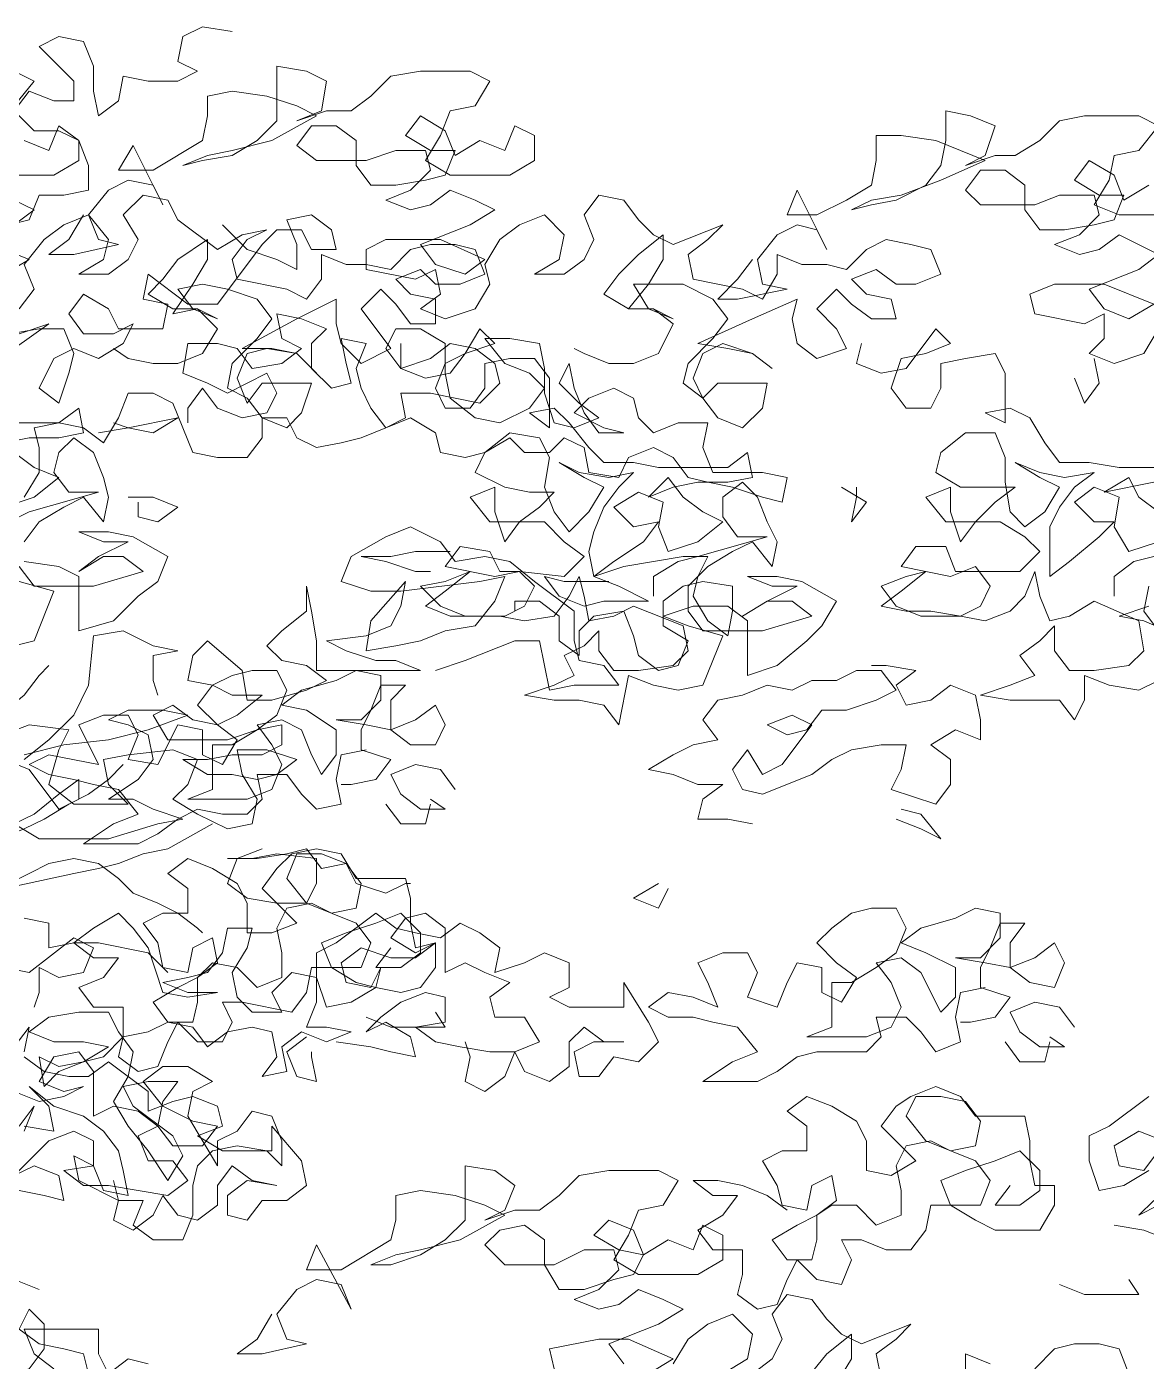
# Model space of a CAD drawing. Header units: millimetres. Extents: x 11446 to 37687, y -223 to 11932.
# Drawn here: x 32142 to 34551, y 7653 to 10525 of the extents above; entities that cross this region are included whole.
import ezdxf

# ---------------------------------------------------------------- set-up
doc = ezdxf.new("R2010")
doc.units = ezdxf.units.MM
doc.layers.add('A-VEG-___-___-EXI', color=250, linetype='Continuous', lineweight=25)

msp = doc.modelspace()

# ---------------------------------------------------------------- linework, layer by layer
at = {"layer": 'A-VEG-___-___-EXI', "color": 28, "lineweight": 15, "flags": 128}
for points in [[(32584.3, 10514.7), (32520.4, 10525.3), (32477.7, 10504), (32467.1, 10450.7), (32509.7, 10429.4), (32467.1, 10408.1), (32403.1, 10408.1), (32349.8, 10418.7), (32339.2, 10365.4), (32296.5, 10333.5), (32285.9, 10386.8), (32285.9, 10440.1), (32264.5, 10493.4), (32211.2, 10504), (32168.6, 10482.7), (32243.2, 10408.1), (32243.2, 10365.4), (32200.6, 10365.4), (32147.3, 10386.8), (32115.3, 10344.1), (32157.9, 10301.5), (32211.2, 10301.5), (32253.9, 10280.2), (32275.2, 10226.9), (32275.2, 10173.6), (32221.9, 10162.9), (32168.6, 10162.9), (32147.3, 10109.6), (32104.6, 10098.9)], [(32115.3, 10429.4), (32157.9, 10408.1), (32115.3, 10354.8)], [(32264.5, 10120.3), (32232.6, 10067), (32189.9, 10035), (32243.2, 10035), (32339.2, 10056.3), (32296.5, 10067), (32275.2, 10120.3), (32317.8, 10173.6), (32360.5, 10194.9), (32413.8, 10184.2), (32435.1, 10141.6), (32371.1, 10269.5), (32339.2, 10216.2), (32413.8, 10216.2), (32520.4, 10280.2), (32531, 10333.5), (32531, 10376.1), (32584.3, 10386.8), (32659, 10376.1), (32722.9, 10354.8), (32765.6, 10333.5), (32669.6, 10280.2), (32584.3, 10258.8), (32531, 10248.2), (32477.7, 10226.9), (32520.4, 10237.5), (32584.3, 10248.2), (32637.6, 10280.2), (32680.3, 10322.8), (32680.3, 10440.1), (32744.2, 10429.4), (32786.9, 10408.1), (32776.2, 10344.1), (32722.9, 10322.8), (32786.9, 10344.1), (32840.2, 10344.1), (32882.8, 10376.1), (32925.5, 10418.7), (32989.4, 10429.4), (33096, 10429.4), (33138.7, 10408.1), (33106.7, 10354.8), (33053.4, 10344.1), (33032.1, 10290.8), (33000.1, 10237.5), (33053.4, 10205.5), (33181.3, 10205.5), (33234.6, 10237.5), (33234.6, 10290.8), (33192, 10312.1), (33170.6, 10258.8), (33117.3, 10280.2), (33064, 10248.2), (33042.7, 10301.5), (32989.4, 10333.5), (32957.4, 10290.8), (33010.7, 10258.8), (33064, 10258.8), (33042.7, 10205.5), (33000.1, 10194.9), (32936.1, 10184.2), (32882.8, 10184.2), (32850.8, 10226.9), (32850.8, 10280.2), (32808.2, 10312.1), (32754.9, 10312.1), (32722.9, 10269.5), (32765.6, 10237.5), (32872.2, 10237.5), (32936.1, 10258.8), (33000.1, 10258.8), (33010.7, 10216.2), (32968.1, 10173.6), (32914.8, 10152.2), (32968.1, 10130.9), (33010.7, 10141.6), (33053.4, 10173.6), (33106.7, 10152.2), (33149.3, 10130.9), (33096, 10098.9), (32989.4, 10056.3), (33021.4, 10013.7), (33085.4, 9992.3), (33128, 10024.3), (33032.1, 10067), (32914.8, 10067), (32872.2, 10045.6), (32872.2, 10003), (32978.8, 9981.7), (33021.4, 10003), (33032.1, 9949.7), (32989.4, 9917.7), (33042.7, 9896.4), (33106.7, 9917.7), (33138.7, 9971), (33128, 10013.7), (33160, 10067), (33202.6, 10098.9), (33255.9, 10120.3), (33298.6, 10077.6), (33287.9, 10024.3), (33234.6, 9992.3), (33298.6, 9992.3), (33341.2, 10024.3), (33362.5, 10067), (33341.2, 10120.3), (33373.2, 10162.9), (33426.5, 10152.2), (33458.5, 10109.6), (33490.4, 10077.6), (33533.1, 10056.3), (33639.7, 10098.9), (33607.7, 10067), (33565, 10035), (33575.7, 9981.7), (33682.3, 9960.4), (33724.9, 9939), (33756.9, 9992.3), (33756.9, 10035), (33810.2, 10013.7), (33863.5, 10013.7), (33906.2, 10003), (33948.8, 10045.6), (33991.4, 10067), (34044.7, 10056.3), (34087.4, 10045.6), (34108.7, 9992.3), (34055.4, 9971), (34012.8, 9971), (33970.1, 10003), (33916.8, 9981.7), (33948.8, 9949.7), (34002.1, 9939), (34012.8, 9896.4), (33959.5, 9896.4), (33916.8, 9928.4), (33884.8, 9960.4), (33842.2, 9917.7), (33884.8, 9875.1), (33906.2, 9832.4), (33842.2, 9811.1), (33799.6, 9843.1), (33788.9, 9896.4), (33799.6, 9939), (33703.6, 9896.4), (33586.4, 9843.1), (33650.3, 9832.4), (33703.6, 9821.8), (33746.3, 9789.8), (33703.6, 9821.8), (33639.7, 9843.1), (33597, 9821.8), (33575.7, 9768.5), (33597, 9725.9), (33629, 9757.8), (33735.6, 9757.8), (33724.9, 9704.5), (33682.3, 9661.9), (33629, 9683.2), (33597, 9725.9), (33554.4, 9757.8), (33565, 9800.5), (33618.3, 9853.8), (33650.3, 9896.4), (33618.3, 9939), (33554.4, 9971), (33447.8, 9971), (33479.8, 9917.7), (33533.1, 9896.4), (33490.4, 9917.7), (33437.1, 9917.7), (33479.8, 9971), (33511.7, 10024.3), (33511.7, 10077.6), (33458.5, 10035), (33415.8, 9992.3), (33383.8, 9949.7), (33437.1, 9917.7), (33490.4, 9917.7), (33533.1, 9885.7), (33501.1, 9821.8), (33447.8, 9800.5), (33394.5, 9800.5), (33341.2, 9821.8), (33319.9, 9832.4)], [(33703.6, 10024.3), (33671.6, 9981.7), (33629, 9939), (33671.6, 9939), (33778.2, 9960.4), (33724.9, 9971), (33714.3, 10024.3), (33756.9, 10077.6), (33799.6, 10098.9), (33842.2, 10088.3), (33863.5, 10045.6), (33799.6, 10173.6), (33778.2, 10120.3), (33842.2, 10120.3), (33906.2, 10152.2), (33959.5, 10184.2), (33970.1, 10237.5), (33970.1, 10290.8), (34023.4, 10290.8), (34098, 10280.2), (34204.6, 10237.5), (34108.7, 10194.9), (34023.4, 10162.9), (33959.5, 10152.2), (33916.8, 10130.9), (33959.5, 10141.6), (34012.8, 10152.2), (34076.7, 10184.2), (34108.7, 10226.9), (34119.4, 10280.2), (34119.4, 10344.1), (34172.7, 10333.5), (34226, 10312.1), (34204.6, 10248.2), (34162, 10226.9), (34226, 10248.2), (34268.6, 10248.2), (34321.9, 10280.2), (34364.5, 10322.8), (34417.8, 10333.5), (34535.1, 10333.5), (34577.7, 10312.1), (34535.1, 10258.8), (34481.8, 10248.2), (34471.1, 10194.9), (34439.2, 10141.6), (34492.5, 10120.3), (34620.4, 10120.3)], [(32072.7, 10205.5), (32200.6, 10205.5), (32253.9, 10237.5), (32253.9, 10280.2), (32211.2, 10312.1), (32189.9, 10258.8), (32136.6, 10280.2)], [(34556.4, 10184.2), (34503.1, 10152.2), (34481.8, 10205.5), (34428.5, 10237.5), (34396.5, 10194.9), (34449.8, 10162.9), (34503.1, 10162.9), (34481.8, 10109.6), (34439.2, 10098.9), (34375.2, 10088.3), (34321.9, 10088.3), (34289.9, 10130.9), (34289.9, 10184.2), (34247.3, 10216.2), (34194, 10216.2), (34162, 10173.6), (34194, 10141.6), (34311.2, 10141.6), (34364.5, 10162.9), (34439.2, 10162.9), (34449.8, 10120.3), (34407.2, 10077.6), (34353.9, 10056.3), (34407.2, 10035), (34449.8, 10045.6), (34492.5, 10077.6), (34577.7, 10035), (34535.1, 10003), (34428.5, 9960.4), (34460.5, 9917.7), (34513.8, 9896.4), (34567.1, 9928.4), (34460.5, 9971), (34353.9, 9971), (34300.6, 9949.7), (34311.2, 9907.1), (34417.8, 9885.7), (34460.5, 9907.1), (34460.5, 9853.8), (34428.5, 9821.8), (34481.8, 9800.5), (34545.8, 9821.8), (34577.7, 9875.1)], [(32115.3, 10152.2), (32157.9, 10130.9), (32115.3, 10098.9)], [(32126, 9917.7), (32157.9, 9960.4), (32136.6, 10013.7), (32179.3, 10067), (32221.9, 10098.9), (32275.2, 10120.3), (32317.8, 10067), (32307.2, 10024.3), (32253.9, 9992.3), (32317.8, 9992.3), (32360.5, 10024.3), (32381.8, 10067), (32349.8, 10120.3), (32392.5, 10162.9), (32445.8, 10152.2), (32467.1, 10109.6), (32552.4, 10045.6), (32605.7, 10077.6), (32659, 10088.3), (32616.3, 10067), (32584.3, 10024.3), (32595, 9981.7), (32701.6, 9960.4), (32744.2, 9939), (32776.2, 9981.7), (32776.2, 10035), (32829.5, 10013.7), (32872.2, 10013.7), (32925.5, 10003), (32968.1, 10045.6), (33010.7, 10056.3), (33064, 10056.3), (33106.7, 10045.6), (33128, 9992.3), (33074.7, 9971), (33021.4, 9971), (32989.4, 10003), (32936.1, 9981.7), (32968.1, 9949.7), (33021.4, 9939), (33021.4, 9885.7), (32968.1, 9885.7), (32936.1, 9928.4), (32904.1, 9960.4), (32861.5, 9917.7), (32925.5, 9832.4), (32861.5, 9800.5), (32818.9, 9843.1), (32808.2, 9885.7), (32808.2, 9939), (32722.9, 9896.4), (32605.7, 9832.4), (32669.6, 9832.4), (32722.9, 9821.8), (32765.6, 9779.2), (32722.9, 9821.8), (32659, 9832.4), (32616.3, 9821.8), (32595, 9768.5), (32616.3, 9715.2), (32648.3, 9757.8), (32754.9, 9757.8), (32733.6, 9693.9), (32701.6, 9661.9), (32648.3, 9683.2), (32616.3, 9725.9), (32573.7, 9747.2), (32584.3, 9800.5), (32637.6, 9853.8), (32669.6, 9896.4), (32637.6, 9939), (32573.7, 9960.4), (32520.4, 9971), (32467.1, 9960.4), (32499.1, 9917.7), (32552.4, 9896.4), (32509.7, 9917.7), (32456.4, 9907.1), (32499.1, 9971), (32531, 10024.3), (32531, 10067), (32467.1, 10024.3), (32435.1, 9981.7), (32403.1, 9949.7), (32456.4, 9917.7), (32509.7, 9917.7), (32552.4, 9875.1), (32520.4, 9821.8), (32467.1, 9800.5), (32413.8, 9800.5), (32360.5, 9811.1), (32328.5, 9832.4)], [(32563, 10098.9), (32616.3, 10045.6), (32680.3, 10024.3), (32722.9, 10003), (32722.9, 10056.3), (32701.6, 10109.6), (32754.9, 10120.3), (32797.5, 10088.3), (32808.2, 10045.6), (32754.9, 10045.6), (32733.6, 10088.3), (32680.3, 10088.3), (32648.3, 10056.3), (32552.4, 9928.4), (32488.4, 9928.4), (32403.1, 9992.3), (32392.5, 9939), (32445.8, 9928.4), (32435.1, 9875.1), (32339.2, 9875.1), (32317.8, 9917.7), (32264.5, 9949.7), (32232.6, 9907.1), (32264.5, 9864.4), (32328.5, 9864.4), (32371.1, 9885.7), (32349.8, 9843.1), (32296.5, 9811.1), (32243.2, 9832.4), (32200.6, 9811.1), (32168.6, 9747.2), (32211.2, 9715.2), (32232.6, 9779.2), (32243.2, 9821.8), (32221.9, 9875.1), (32168.6, 9875.1), (32104.6, 9864.4)], [(32094, 9992.3), (32147.3, 10024.3), (32040.7, 10067)], [(32126, 9864.4), (32189.9, 9885.7), (32115.3, 9832.4)], [(32136.6, 9512.7), (32168.6, 9566), (32168.6, 9619.3), (32157.9, 9661.9), (32211.2, 9672.6), (32264.5, 9661.9), (32307.2, 9629.9), (32339.2, 9683.2), (32360.5, 9736.5), (32413.8, 9736.5), (32456.4, 9715.2), (32499.1, 9608.6), (32552.4, 9597.9), (32616.3, 9597.9), (32648.3, 9640.6), (32648.3, 9683.2), (32701.6, 9683.2), (32722.9, 9640.6), (32765.6, 9619.3), (32818.9, 9629.9), (32861.5, 9640.6), (32968.1, 9683.2), (33021.4, 9651.2), (33032.1, 9608.6), (33085.4, 9597.9), (33128, 9608.6), (33181.3, 9640.6), (33213.3, 9608.6), (33266.6, 9608.6), (33298.6, 9640.6), (33341.2, 9619.3), (33351.9, 9566), (33415.8, 9555.3), (33437.1, 9597.9), (33490.4, 9619.3), (33533.1, 9597.9), (33565, 9555.3), (33607.7, 9544.6), (33661, 9534), (33724.9, 9512.7), (33767.6, 9502), (33778.2, 9555.3), (33724.9, 9566), (33618.3, 9566), (33597, 9619.3), (33607.7, 9672.6), (33543.7, 9672.6), (33490.4, 9651.2), (33458.5, 9683.2), (33447.8, 9725.9), (33405.2, 9747.2), (33351.9, 9725.9), (33319.9, 9693.9), (33383.8, 9661.9), (33426.5, 9651.2), (33373.2, 9651.2), (33341.2, 9693.9), (33319.9, 9747.2), (33309.2, 9800.5), (33287.9, 9757.8), (33330.5, 9715.2), (33373.2, 9683.2), (33319.9, 9661.9), (33277.2, 9672.6), (33255.9, 9736.5), (33255.9, 9789.8), (33245.3, 9843.1), (33181.3, 9853.8), (33128, 9853.8), (33170.6, 9800.5), (33223.9, 9779.2), (33255.9, 9747.2), (33223.9, 9704.5), (33160, 9672.6), (33106.7, 9683.2), (33053.4, 9725.9), (33042.7, 9779.2), (33042.7, 9843.1), (32989.4, 9875.1), (32936.1, 9875.1), (32914.8, 9832.4), (32946.8, 9789.8), (33010.7, 9811.1), (33053.4, 9843.1), (33106.7, 9832.4), (33149.3, 9800.5), (33160, 9757.8), (33117.3, 9715.2), (33010.7, 9736.5), (32946.8, 9736.5), (32957.4, 9683.2), (32914.8, 9661.9), (32882.8, 9704.5), (32861.5, 9747.2), (32850.8, 9789.8), (32872.2, 9843.1), (32818.9, 9853.8), (32829.5, 9800.5), (32840.2, 9757.8), (32797.5, 9747.2), (32754.9, 9789.8), (32754.9, 9843.1), (32786.9, 9875.1), (32733.6, 9896.4), (32680.3, 9907.1), (32690.9, 9853.8), (32733.6, 9832.4), (32690.9, 9800.5), (32627, 9789.8), (32595, 9832.4), (32552.4, 9843.1), (32488.4, 9843.1), (32477.7, 9779.2), (32531, 9757.8), (32573.7, 9736.5), (32659, 9779.2), (32680.3, 9736.5), (32659, 9693.9), (32605.7, 9683.2), (32552.4, 9704.5), (32520.4, 9747.2), (32488.4, 9704.5), (32488.4, 9672.6)], [(32946.8, 9843.1), (32946.8, 9789.8), (33000.1, 9768.5), (33053.4, 9779.2), (33085.4, 9821.8), (33117.3, 9875.1), (33149.3, 9843.1), (33085.4, 9821.8), (33042.7, 9800.5), (33021.4, 9747.2), (33042.7, 9704.5), (33096, 9704.5), (33128, 9747.2), (33128, 9800.5), (33181.3, 9811.1), (33234.6, 9811.1), (33266.6, 9768.5), (33266.6, 9661.9), (33223.9, 9693.9), (33277.2, 9704.5), (33309.2, 9672.6), (33351.9, 9619.3), (33383.8, 9587.3), (33447.8, 9587.3), (33501.1, 9576.6), (33650.3, 9576.6), (33693, 9608.6), (33703.6, 9555.3), (33650.3, 9544.6), (33586.4, 9544.6), (33533.1, 9534), (33479.8, 9512.7), (33522.4, 9555.3), (33554.4, 9512.7), (33597, 9480.7), (33639.7, 9459.4), (33586.4, 9416.7), (33522.4, 9395.4), (33501.1, 9448.7), (33511.7, 9502), (33458.5, 9523.3), (33405.2, 9491.3), (33447.8, 9448.7), (33501.1, 9459.4), (33469.1, 9416.7), (33405.2, 9374.1), (33362.5, 9342.1), (33351.9, 9395.4), (33362.5, 9438), (33383.8, 9491.3), (33415.8, 9534), (33447.8, 9566), (33394.5, 9555.3), (33330.5, 9566), (33287.9, 9587.3), (33341.2, 9555.3), (33383.8, 9534), (33351.9, 9480.7), (33309.2, 9438), (33277.2, 9480.7), (33255.9, 9534), (33266.6, 9597.9), (33245.3, 9640.6), (33181.3, 9651.2), (33128, 9608.6), (33106.7, 9566), (33170.6, 9534), (33223.9, 9523.3), (33277.2, 9523.3), (33245.3, 9491.3), (33202.6, 9459.4), (33170.6, 9416.7), (33149.3, 9480.7), (33149.3, 9534), (33096, 9512.7), (33138.7, 9459.4), (33255.9, 9459.4), (33298.6, 9416.7), (33341.2, 9384.7), (33298.6, 9342.1), (33202.6, 9352.8), (33160, 9352.8), (33138.7, 9395.4), (33074.7, 9406.1), (33042.7, 9363.4), (33149.3, 9342.1), (33202.6, 9352.8), (33234.6, 9320.8), (33213.3, 9278.1), (33170.6, 9256.8), (33085.4, 9256.8), (33032.1, 9278.1), (32989.4, 9320.8), (33042.7, 9331.4), (33096, 9352.8), (33042.7, 9310.1), (33000.1, 9278.1), (33053.4, 9256.8), (33160, 9256.8), (33213.3, 9246.2), (33277.2, 9256.8), (33309.2, 9299.5), (33330.5, 9342.1), (33341.2, 9299.5), (33351.9, 9246.2), (33405.2, 9256.8), (33447.8, 9278.1), (33554.4, 9235.5), (33565, 9182.2), (33533.1, 9150.2), (33458.5, 9139.6), (33405.2, 9139.6), (33373.2, 9182.2), (33373.2, 9224.8), (33341.2, 9192.9), (33298.6, 9171.5), (33319.9, 9128.9), (33277.2, 9107.6), (33213.3, 9086.3), (33277.2, 9075.6), (33330.5, 9075.6), (33383.8, 9064.9), (33415.8, 9022.3), (33437.1, 9128.9), (33490.4, 9107.6), (33543.7, 9096.9), (33597, 9107.6), (33639.7, 9214.2), (33565, 9235.5), (33511.7, 9256.8), (33575.7, 9278.1), (33650.3, 9278.1), (33693, 9246.2), (33693, 9128.9), (33756.9, 9150.2), (33820.9, 9203.5), (33852.9, 9235.5), (33884.8, 9288.8), (33810.2, 9331.4), (33756.9, 9342.1), (33693, 9342.1), (33746.3, 9320.8), (33799.6, 9320.8), (33735.6, 9288.8), (33682.3, 9256.8), (33735.6, 9288.8), (33788.9, 9288.8), (33831.5, 9256.8), (33724.9, 9224.8), (33597, 9224.8), (33565, 9267.5), (33565, 9320.8), (33607.7, 9363.4), (33661, 9395.4), (33703.6, 9416.7), (33746.3, 9363.4), (33756.9, 9416.7), (33735.6, 9459.4), (33714.3, 9512.7), (33682.3, 9544.6), (33639.7, 9512.7), (33639.7, 9470), (33671.6, 9427.4), (33735.6, 9427.4), (33586.4, 9384.7), (33543.7, 9374.1), (33490.4, 9342.1), (33490.4, 9299.5)], [(33938.1, 9843.1), (33927.5, 9800.5), (33980.8, 9779.2), (34034.1, 9789.8), (34098, 9875.1), (34130, 9843.1), (34076.7, 9821.8), (34023.4, 9811.1), (34002.1, 9747.2), (34034.1, 9704.5), (34087.4, 9704.5), (34108.7, 9747.2), (34108.7, 9800.5), (34162, 9811.1), (34226, 9821.8), (34247.3, 9779.2), (34247.3, 9672.6), (34204.6, 9693.9), (34257.9, 9704.5), (34300.6, 9683.2), (34332.6, 9629.9), (34364.5, 9587.3), (34428.5, 9587.3), (34492.5, 9576.6), (34631, 9576.6)], [(34439.2, 9811.1), (34449.8, 9757.8), (34417.8, 9715.2), (34396.5, 9768.5)], [(32062, 9672.6), (32211.2, 9672.6), (32253.9, 9704.5), (32264.5, 9651.2), (32211.2, 9640.6), (32147.3, 9640.6), (32094, 9629.9)], [(32296.5, 9651.2), (32360.5, 9661.9), (32467.1, 9683.2), (32413.8, 9651.2), (32360.5, 9661.9), (32328.5, 9672.6)], [(32136.6, 9416.7), (32168.6, 9459.4), (32221.9, 9491.3), (32264.5, 9512.7), (32307.2, 9459.4), (32317.8, 9512.7), (32307.2, 9555.3), (32285.9, 9608.6), (32243.2, 9640.6), (32211.2, 9608.6), (32200.6, 9566), (32232.6, 9523.3), (32296.5, 9523.3), (32147.3, 9480.7), (32062, 9438)], [(34577.7, 9416.7), (34513.8, 9395.4), (34481.8, 9448.7), (34492.5, 9512.7), (34439.2, 9534), (34396.5, 9502), (34439.2, 9459.4), (34481.8, 9459.4), (34449.8, 9427.4), (34385.9, 9374.1), (34343.2, 9342.1), (34343.2, 9448.7), (34364.5, 9491.3), (34396.5, 9534), (34439.2, 9566), (34375.2, 9555.3), (34321.9, 9566), (34268.6, 9587.3), (34321.9, 9555.3), (34364.5, 9534), (34332.6, 9480.7), (34289.9, 9448.7), (34257.9, 9480.7), (34247.3, 9544.6), (34247.3, 9597.9), (34226, 9651.2), (34162, 9651.2), (34108.7, 9608.6), (34098, 9566), (34151.3, 9534), (34268.6, 9534), (34226, 9502), (34183.3, 9459.4), (34151.3, 9416.7), (34130, 9480.7), (34130, 9534), (34076.7, 9512.7), (34119.4, 9459.4), (34236.6, 9459.4), (34289.9, 9427.4), (34321.9, 9395.4), (34279.3, 9352.8), (34140.7, 9352.8), (34119.4, 9406.1), (34055.4, 9406.1), (34023.4, 9363.4), (34130, 9342.1), (34183.3, 9363.4), (34215.3, 9320.8), (34194, 9278.1), (34151.3, 9256.8), (34066.1, 9256.8), (34012.8, 9278.1), (33980.8, 9320.8), (34034.1, 9342.1), (34076.7, 9352.8), (34023.4, 9310.1), (33980.8, 9278.1), (34034.1, 9267.5), (34087.4, 9267.5), (34151.3, 9256.8), (34204.6, 9246.2), (34257.9, 9267.5), (34289.9, 9299.5), (34311.2, 9352.8), (34321.9, 9299.5), (34343.2, 9246.2), (34385.9, 9256.8), (34439.2, 9288.8), (34535.1, 9246.2), (34545.8, 9182.2), (34513.8, 9150.2), (34439.2, 9139.6), (34385.9, 9139.6), (34353.9, 9182.2), (34353.9, 9235.5), (34321.9, 9203.5), (34279.3, 9171.5), (34311.2, 9128.9), (34257.9, 9107.6), (34194, 9086.3), (34257.9, 9075.6), (34364.5, 9075.6), (34396.5, 9033), (34417.8, 9075.6), (34417.8, 9128.9), (34471.1, 9107.6), (34535.1, 9096.9), (34577.7, 9118.2)], [(32115.3, 9608.6), (32157.9, 9576.6), (32211.2, 9555.3), (32157.9, 9512.7), (32094, 9491.3)], [(34567.1, 9544.6), (34460.5, 9523.3), (34513.8, 9555.3), (34535.1, 9512.7), (34577.7, 9480.7)], [(32360.5, 9512.7), (32413.8, 9512.7), (32467.1, 9491.3), (32424.4, 9459.4), (32381.8, 9470), (32381.8, 9502)], [(33895.5, 9534), (33948.8, 9502), (33916.8, 9459.4), (33927.5, 9512.7), (33927.5, 9534)], [(33021.4, 9139.6), (33085.4, 9160.9), (33192, 9203.5), (33245.3, 9203.5), (33266.6, 9096.9), (33319.9, 9107.6), (33415.8, 9107.6), (33383.8, 9150.2), (33330.5, 9160.9), (33319.9, 9203.5), (33319.9, 9267.5), (33234.6, 9331.4), (33181.3, 9374.1), (33128, 9384.7), (33064, 9374.1), (33032.1, 9416.7), (32968.1, 9448.7), (32914.8, 9427.4), (32840.2, 9384.7), (32818.9, 9331.4), (32882.8, 9310.1), (32946.8, 9310.1), (33117.3, 9331.4), (33170.6, 9342.1), (33149.3, 9288.8), (33106.7, 9235.5), (33042.7, 9224.8), (32989.4, 9203.5), (32936.1, 9192.9), (32872.2, 9182.2), (32882.8, 9246.2), (32957.4, 9331.4), (32946.8, 9278.1), (32925.5, 9235.5), (32872.2, 9214.2), (32786.9, 9203.5), (32829.5, 9182.2), (32893.5, 9160.9), (32936.1, 9160.9), (32989.4, 9139.6), (32765.6, 9139.6), (32765.6, 9203.5), (32754.9, 9267.5), (32744.2, 9320.8), (32744.2, 9267.5), (32690.9, 9224.8), (32659, 9192.9), (32690.9, 9160.9), (32744.2, 9150.2), (32786.9, 9118.2), (32744.2, 9096.9), (32669.6, 9075.6), (32616.3, 9075.6), (32605.7, 9139.6), (32531, 9203.5), (32499.1, 9171.5), (32488.4, 9118.2), (32541.7, 9107.6), (32584.3, 9086.3), (32648.3, 9086.3), (32595, 9043.6), (32552.4, 9022.3), (32499.1, 9033), (32456.4, 9064.9), (32413.8, 9043.6), (32445.8, 8990.3), (32573.7, 8990.3), (32637.6, 9011.6), (32690.9, 9022.3), (32690.9, 8979.7), (32648.3, 8958.3), (32584.3, 8958.3), (32531, 8947.7), (32477.7, 8947.7), (32531, 8915.7), (32584.3, 8915.7), (32637.6, 8905), (32680.3, 8915.7), (32722.9, 8947.7), (32659, 8969), (32595, 8969), (32605.7, 8915.7), (32637.6, 8862.4), (32627, 8809.1), (32573.7, 8798.4), (32509.7, 8830.4), (32456.4, 8862.4), (32488.4, 8894.4), (32509.7, 8947.7), (32456.4, 8969), (32360.5, 8958.3), (32307.2, 8947.7), (32317.8, 8894.4), (32360.5, 8851.7), (32243.2, 8851.7), (32189.9, 8894.4), (32211.2, 8969), (32232.6, 9011.6), (32147.3, 9022.3), (32062, 8990.3)], [(32136.6, 9374.1), (32211.2, 9363.4), (32253.9, 9342.1), (32253.9, 9224.8), (32328.5, 9246.2), (32381.8, 9299.5), (32424.4, 9331.4), (32445.8, 9384.7), (32371.1, 9427.4), (32317.8, 9438), (32253.9, 9438), (32307.2, 9416.7), (32360.5, 9416.7), (32296.5, 9384.7), (32253.9, 9352.8), (32307.2, 9384.7), (32349.8, 9384.7), (32392.5, 9352.8), (32285.9, 9320.8), (32157.9, 9320.8), (32126, 9363.4)], [(33053.4, 9395.4), (32978.8, 9395.4), (32925.5, 9384.7), (32861.5, 9384.7), (32914.8, 9374.1), (32978.8, 9352.8), (33010.7, 9352.8)], [(33394.5, 9331.4), (33298.6, 9331.4), (33255.9, 9342.1), (33287.9, 9299.5), (33341.2, 9278.1), (33383.8, 9288.8), (33479.8, 9288.8), (33415.8, 9320.8), (33362.5, 9342.1), (33426.5, 9363.4), (33554.4, 9384.7), (33607.7, 9384.7), (33586.4, 9342.1), (33575.7, 9299.5), (33607.7, 9246.2), (33650.3, 9214.2), (33661, 9267.5), (33661, 9320.8), (33597, 9331.4), (33554.4, 9320.8), (33511.7, 9288.8), (33511.7, 9235.5), (33565, 9203.5), (33543.7, 9150.2), (33501.1, 9139.6), (33458.5, 9171.5), (33447.8, 9214.2), (33426.5, 9267.5), (33362.5, 9256.8), (33330.5, 9224.8), (33330.5, 9171.5), (33287.9, 9203.5), (33287.9, 9256.8), (33245.3, 9288.8), (33192, 9288.8), (33192, 9267.5)], [(34567.1, 9384.7), (34524.4, 9374.1), (34481.8, 9342.1), (34481.8, 9299.5)], [(32115.3, 9192.9), (32157.9, 9203.5), (32200.6, 9310.1), (32126, 9331.4)], [(34577.7, 9224.8), (34545.8, 9267.5), (34556.4, 9320.8)], [(34620.4, 9214.2), (34545.8, 9246.2), (34492.5, 9256.8), (34556.4, 9278.1)], [(32136.6, 8947.7), (32189.9, 8990.3), (32243.2, 9043.6), (32275.2, 9107.6), (32285.9, 9214.2), (32349.8, 9224.8), (32413.8, 9192.9), (32467.1, 9182.2), (32413.8, 9171.5), (32413.8, 9118.2), (32424.4, 9086.3)], [(31529, 8404), (31561, 8436), (31582.3, 8489.3), (31603.6, 8531.9), (31635.6, 8574.6), (31656.9, 8617.2), (31731.5, 8745.1), (31763.5, 8798.4), (31784.8, 8841.1), (31838.1, 8873.1), (31966.1, 8937), (32040.7, 9011.6), (32083.3, 9043.6), (32136.6, 9086.3), (32168.6, 9128.9), (32189.9, 9150.2)], [(32872.2, 8969), (32818.9, 8958.3), (32808.2, 8905), (32818.9, 8851.7), (32765.6, 8841.1), (32733.6, 8873.1), (32701.6, 8915.7), (32637.6, 8915.7), (32648.3, 8862.4), (32616.3, 8830.4), (32563, 8830.4), (32509.7, 8841.1), (32467.1, 8819.8), (32424.4, 8787.8), (32381.8, 8766.5), (32264.5, 8766.5), (32328.5, 8809.1), (32381.8, 8830.4), (32339.2, 8883.7), (32285.9, 8894.4), (32243.2, 8905), (32189.9, 8915.7), (32147.3, 8937), (32189.9, 8958.3), (32296.5, 8937), (32253.9, 9022.3), (32307.2, 9043.6), (32360.5, 9043.6), (32381.8, 9001), (32360.5, 8947.7), (32424.4, 8937), (32467.1, 9022.3), (32520.4, 9011.6), (32520.4, 8958.3), (32563, 8937), (32595, 8990.3), (32552.4, 9022.3), (32509.7, 9064.9), (32541.7, 9107.6), (32584.3, 9128.9), (32627, 9139.6), (32680.3, 9139.6), (32701.6, 9096.9), (32680.3, 9043.6), (32637.6, 9011.6), (32584.3, 8979.7), (32541.7, 8979.7), (32541.7, 8883.7), (32488.4, 8862.4), (32616.3, 8862.4), (32669.6, 8883.7), (32690.9, 8937), (32669.6, 8979.7), (32637.6, 9022.3), (32690.9, 9033), (32733.6, 9011.6), (32754.9, 8958.3), (32776.2, 8915.7), (32808.2, 8958.3), (32808.2, 9011.6), (32744.2, 9054.3), (32690.9, 9064.9), (32733.6, 9096.9), (32808.2, 9118.2), (32850.8, 9139.6), (32904.1, 9128.9), (32904.1, 9075.6), (32861.5, 9033), (32808.2, 9033), (32872.2, 9022.3), (32925.5, 9011.6), (32978.8, 9033), (33021.4, 9064.9), (33042.7, 9022.3), (33021.4, 8979.7), (32968.1, 8979.7), (32925.5, 9011.6), (32925.5, 9075.6), (32957.4, 9107.6), (32904.1, 9107.6), (32882.8, 9054.3), (32861.5, 9011.6), (32861.5, 8969), (32925.5, 8947.7), (32893.5, 8905), (32840.2, 8894.4), (32818.9, 8894.4)], [(33703.6, 8809.1), (33650.3, 8819.8), (33586.4, 8819.8), (33597, 8862.4), (33639.7, 8894.4), (33586.4, 8894.4), (33533.1, 8915.7), (33479.8, 8926.4), (33533.1, 8958.3), (33575.7, 8979.7), (33629, 8990.3), (33597, 9033), (33629, 9075.6), (33682.3, 9086.3), (33735.6, 9107.6), (33788.9, 9096.9), (33831.5, 9118.2), (33884.8, 9118.2), (33927.5, 9139.6), (33980.8, 9139.6), (34012.8, 9096.9), (33970.1, 9075.6), (33906.2, 9054.3), (33852.9, 9054.3), (33820.9, 9011.6), (33778.2, 9001), (33735.6, 9022.3), (33788.9, 9043.6), (33831.5, 9022.3), (33767.6, 8937), (33724.9, 8915.7), (33693, 8969), (33661, 8926.4), (33682.3, 8883.7), (33724.9, 8873.1), (33831.5, 8915.7), (33874.2, 8947.7), (33916.8, 8969), (33980.8, 8979.7), (34034.1, 8979.7), (34023.4, 8926.4), (34002.1, 8883.7), (34098, 8851.7), (34130, 8894.4), (34130, 8947.7), (34087.4, 8979.7), (34140.7, 9011.6), (34194, 8990.3), (34194, 9033), (34183.3, 9086.3), (34130, 9107.6), (34087.4, 9075.6), (34034.1, 9064.9), (34012.8, 9107.6), (34055.4, 9139.6), (33991.4, 9150.2), (33959.5, 9150.2)], [(32094, 8947.7), (32147.3, 8926.4), (32211.2, 8841.1), (32253.9, 8862.4), (32253.9, 8905), (32211.2, 8873.1), (32157.9, 8830.4), (32115.3, 8809.1), (32168.6, 8777.1), (32317.8, 8777.1), (32424.4, 8809.1), (32477.7, 8819.8), (32413.8, 8841.1), (32371.1, 8862.4), (32317.8, 8862.4), (32381.8, 8905), (32413.8, 8947.7), (32403.1, 9001), (32360.5, 9022.3), (32317.8, 9033), (32360.5, 9054.3), (32435.1, 9054.3), (32488.4, 9043.6), (32403.1, 9011.6), (32317.8, 8990.3), (32221.9, 8979.7), (32136.6, 8958.3)], [(32541.7, 8809.1), (32445.8, 8755.8), (32392.5, 8745.1), (32339.2, 8723.8), (32296.5, 8713.2), (32243.2, 8702.5), (32094, 8670.5), (32051.3, 8649.2), (31998, 8649.2), (32008.7, 8702.5), (32040.7, 8745.1), (32083.3, 8777.1), (32136.6, 8798.4), (32179.3, 8819.8), (32232.6, 8851.7), (32275.2, 8873.1), (32317.8, 8905), (32349.8, 8937)], [(33064, 8883.7), (33032.1, 8926.4), (32978.8, 8937), (32925.5, 8915.7), (32946.8, 8873.1), (32989.4, 8841.1), (33042.7, 8841.1), (33010.7, 8862.4)], [(32914.8, 8851.7), (32946.8, 8809.1), (33000.1, 8809.1), (33010.7, 8851.7)], [(34012.8, 8819.8), (34066.1, 8798.4), (34108.7, 8777.1), (34066.1, 8830.4), (34023.4, 8841.1)], [(32104.6, 8681.2), (32189.9, 8723.8), (32243.2, 8734.5), (32296.5, 8723.8), (32339.2, 8691.8), (32371.1, 8659.9), (32424.4, 8638.5), (32467.1, 8617.2), (32509.7, 8585.2), (32520.4, 8574.6)], [(32445.8, 8489.3), (32403.1, 8531.9), (32296.5, 8553.3), (32243.2, 8553.3), (32285.9, 8521.3), (32339.2, 8521.3), (32307.2, 8478.6), (32253.9, 8457.3), (32285.9, 8414.7), (32349.8, 8414.7), (32349.8, 8350.7), (32339.2, 8308.1), (32381.8, 8276.1), (32424.4, 8286.8), (32445.8, 8340.1), (32467.1, 8382.7), (32509.7, 8340.1), (32563, 8340.1), (32584.3, 8382.7), (32563, 8425.3), (32605.7, 8425.3), (32712.3, 8404), (32744.2, 8446.7), (32754.9, 8500), (32797.5, 8500), (32850.8, 8468), (32893.5, 8457.3), (32946.8, 8446.7), (32989.4, 8457.3), (33021.4, 8500), (33021.4, 8553.3), (32978.8, 8542.6), (32968.1, 8595.9), (32968.1, 8649.2), (32957.4, 8691.8), (32850.8, 8691.8), (32818.9, 8745.1), (32765.6, 8755.8), (32712.3, 8745.1), (32680.3, 8713.2), (32648.3, 8670.5), (32722.9, 8595.9), (32669.6, 8574.6), (32616.3, 8574.6), (32616.3, 8638.5), (32595, 8681.2), (32541.7, 8713.2), (32488.4, 8734.5), (32445.8, 8702.5), (32488.4, 8670.5), (32488.4, 8617.2), (32435.1, 8617.2), (32392.5, 8595.9), (32424.4, 8553.3), (32435.1, 8500), (32488.4, 8489.3), (32499.1, 8542.6), (32541.7, 8563.9), (32552.4, 8510.6), (32509.7, 8478.6), (32467.1, 8457.3), (32413.8, 8425.3), (32445.8, 8382.7), (32499.1, 8382.7), (32509.7, 8425.3), (32509.7, 8478.6), (32541.7, 8510.6), (32595, 8500), (32637.6, 8457.3), (32690.9, 8478.6), (32690.9, 8531.9), (32680.3, 8585.2), (32701.6, 8627.9), (32754.9, 8638.5), (32797.5, 8617.2), (32850.8, 8627.9), (32861.5, 8681.2), (32829.5, 8723.8), (32776.2, 8745.1), (32722.9, 8745.1), (32701.6, 8691.8), (32744.2, 8638.5), (32850.8, 8595.9), (32882.8, 8553.3), (32861.5, 8500), (32797.5, 8500), (32776.2, 8553.3), (32829.5, 8574.6), (32893.5, 8595.9), (32946.8, 8617.2), (32989.4, 8574.6), (32989.4, 8531.9), (32946.8, 8500), (32893.5, 8500), (32925.5, 8542.6)], [(32648.3, 8755.8), (32595, 8734.5), (32573.7, 8681.2), (32616.3, 8649.2), (32680.3, 8638.5), (32744.2, 8638.5), (32765.6, 8681.2), (32765.6, 8734.5), (32680.3, 8745.1), (32627, 8734.5), (32573.7, 8734.5), (32637.6, 8734.5), (32701.6, 8745.1), (32744.2, 8755.8), (32776.2, 8713.2), (32829.5, 8723.8), (32850.8, 8681.2), (32914.8, 8659.9), (32957.4, 8681.2), (32968.1, 8681.2)], [(33501.1, 8681.2), (33447.8, 8649.2), (33501.1, 8627.9), (33522.4, 8670.5)], [(34204.6, 8457.3), (34151.3, 8446.7), (34140.7, 8393.4), (34151.3, 8340.1), (34098, 8318.7), (34066.1, 8361.4), (34034.1, 8393.4), (33970.1, 8393.4), (33980.8, 8350.7), (33948.8, 8318.7), (33842.2, 8318.7), (33799.6, 8308.1), (33756.9, 8276.1), (33714.3, 8254.8), (33597, 8254.8), (33661, 8297.4), (33714.3, 8318.7), (33671.6, 8372), (33618.3, 8382.7), (33575.7, 8393.4), (33522.4, 8393.4), (33479.8, 8414.7), (33522.4, 8446.7), (33575.7, 8436), (33629, 8414.7), (33607.7, 8468), (33586.4, 8510.6), (33639.7, 8531.9), (33693, 8531.9), (33714.3, 8489.3), (33693, 8436), (33756.9, 8414.7), (33778.2, 8468), (33799.6, 8510.6), (33852.9, 8500), (33852.9, 8446.7), (33895.5, 8425.3), (33927.5, 8478.6), (33884.8, 8510.6), (33842.2, 8553.3), (33874.2, 8585.2), (33916.8, 8617.2), (33959.5, 8627.9), (34012.8, 8627.9), (34034.1, 8585.2), (34012.8, 8531.9), (33970.1, 8500), (33916.8, 8468), (33874.2, 8468), (33874.2, 8372), (33820.9, 8350.7), (33948.8, 8350.7), (34002.1, 8372), (34023.4, 8414.7), (34002.1, 8468), (33970.1, 8510.6), (34023.4, 8521.3), (34066.1, 8489.3), (34108.7, 8404), (34140.7, 8436), (34140.7, 8500), (34076.7, 8531.9), (34023.4, 8553.3), (34066.1, 8585.2), (34140.7, 8606.6), (34183.3, 8627.9), (34236.6, 8617.2), (34236.6, 8563.9), (34194, 8521.3), (34140.7, 8521.3), (34204.6, 8510.6), (34257.9, 8500), (34311.2, 8521.3), (34353.9, 8553.3), (34375.2, 8510.6), (34353.9, 8457.3), (34300.6, 8468), (34257.9, 8500), (34257.9, 8553.3), (34289.9, 8595.9), (34236.6, 8595.9), (34215.3, 8542.6), (34194, 8500), (34194, 8457.3), (34257.9, 8436), (34226, 8393.4), (34172.7, 8382.7), (34151.3, 8382.7)], [(32136.6, 8158.8), (32200.6, 8148.2), (32189.9, 8201.5), (32147.3, 8244.1), (32200.6, 8201.5), (32264.5, 8180.2), (32307.2, 8148.2), (32339.2, 8105.5), (32349.8, 8062.9), (32360.5, 8009.6), (32307.2, 8020.3), (32285.9, 8073.6), (32243.2, 8094.9), (32253.9, 8041.6), (32339.2, 7999), (32392.5, 7999), (32371.1, 7945.7), (32413.8, 7913.7), (32477.7, 7913.7), (32499.1, 7967), (32499.1, 8030.9), (32509.7, 8073.6), (32541.7, 8105.5), (32595, 8116.2), (32659, 8105.5), (32690.9, 8073.6), (32690.9, 8126.9), (32669.6, 8180.2), (32627, 8190.8), (32595, 8148.2), (32552.4, 8126.9), (32552.4, 8073.6), (32488.4, 8180.2), (32499.1, 8233.5), (32541.7, 8254.8), (32488.4, 8286.8), (32435.1, 8286.8), (32392.5, 8254.8), (32435.1, 8201.5), (32499.1, 8169.5), (32552.4, 8158.8), (32520.4, 8116.2), (32456.4, 8116.2), (32424.4, 8158.8), (32435.1, 8212.1), (32467.1, 8254.8), (32403.1, 8254.8), (32349.8, 8244.1), (32371.1, 8201.5), (32456.4, 8137.5), (32477.7, 8094.9), (32445.8, 8041.6), (32403.1, 8105.5), (32360.5, 8158.8), (32328.5, 8212.1), (32360.5, 8265.4), (32371.1, 8318.7), (32339.2, 8361.4), (32317.8, 8404), (32253.9, 8404), (32189.9, 8393.4), (32147.3, 8361.4), (32200.6, 8340.1), (32264.5, 8340.1), (32317.8, 8329.4), (32264.5, 8297.4), (32211.2, 8286.8), (32168.6, 8308.1), (32179.3, 8244.1), (32211.2, 8276.1), (32264.5, 8297.4), (32307.2, 8308.1), (32349.8, 8350.7), (32403.1, 8361.4), (32445.8, 8382.7), (32499.1, 8372), (32531, 8329.4), (32573.7, 8361.4), (32627, 8372), (32669.6, 8361.4), (32680.3, 8308.1), (32648.3, 8265.4), (32701.6, 8276.1), (32690.9, 8329.4), (32733.6, 8361.4), (32786.9, 8340.1), (32840.2, 8361.4), (32786.9, 8372), (32744.2, 8372), (32765.6, 8425.3), (32765.6, 8478.6), (32712.3, 8489.3), (32669.6, 8446.7), (32690.9, 8404), (32627, 8404), (32595, 8436), (32584.3, 8489.3), (32616.3, 8542.6), (32627, 8585.2), (32573.7, 8585.2), (32563, 8531.9), (32531, 8489.3), (32488.4, 8478.6), (32435.1, 8468), (32488.4, 8446.7), (32552.4, 8446.7), (32488.4, 8436), (32435.1, 8446.7), (32403.1, 8542.6), (32371.1, 8585.2), (32339.2, 8617.2), (32285.9, 8585.2), (32243.2, 8553.3), (32189.9, 8542.6), (32189.9, 8595.9), (32136.6, 8606.6)], [(32808.2, 8340.1), (32882.8, 8329.4), (32925.5, 8318.7), (32978.8, 8308.1), (32968.1, 8350.7), (32914.8, 8382.7), (32872.2, 8361.4), (32904.1, 8393.4), (32946.8, 8425.3), (33000.1, 8446.7), (33042.7, 8436), (33042.7, 8382.7), (32978.8, 8372), (33021.4, 8340.1), (33074.7, 8329.4), (33138.7, 8318.7), (33192, 8318.7), (33245.3, 8340.1), (33213.3, 8393.4), (33149.3, 8393.4), (33138.7, 8436), (33181.3, 8468), (33128, 8489.3), (33085.4, 8510.6), (33042.7, 8489.3), (33042.7, 8585.2), (33000.1, 8617.2), (32957.4, 8606.6), (32925.5, 8563.9), (32978.8, 8531.9), (33021.4, 8553.3), (32978.8, 8521.3), (32925.5, 8521.3), (32861.5, 8542.6), (32818.9, 8510.6), (32829.5, 8468), (32882.8, 8457.3), (32904.1, 8500), (32893.5, 8457.3), (32840.2, 8425.3), (32786.9, 8414.7), (32765.6, 8478.6), (32765.6, 8531.9), (32808.2, 8553.3), (32893.5, 8617.2), (32936.1, 8585.2), (32978.8, 8574.6), (33032.1, 8563.9), (33074.7, 8595.9), (33117.3, 8574.6), (33160, 8542.6), (33149.3, 8489.3), (33213.3, 8510.6), (33255.9, 8531.9), (33309.2, 8510.6), (33309.2, 8457.3), (33266.6, 8436), (33309.2, 8414.7), (33426.5, 8414.7), (33426.5, 8468), (33479.8, 8382.7), (33501.1, 8340.1), (33458.5, 8297.4), (33405.2, 8308.1), (33373.2, 8265.4), (33330.5, 8265.4), (33319.9, 8318.7), (33362.5, 8340.1), (33426.5, 8340.1), (33383.8, 8340.1), (33341.2, 8372), (33309.2, 8340.1), (33309.2, 8286.8), (33266.6, 8254.8), (33213.3, 8276.1), (33192, 8318.7), (33170.6, 8265.4), (33128, 8233.5), (33085.4, 8254.8), (33096, 8308.1), (33085.4, 8340.1)], [(32094, 8500), (32147.3, 8489.3), (32243.2, 8563.9), (32285.9, 8542.6), (32264.5, 8489.3), (32211.2, 8478.6), (32168.6, 8500), (32168.6, 8446.7), (32157.9, 8414.7)], [(34396.5, 8372), (34364.5, 8414.7), (34311.2, 8425.3), (34257.9, 8404), (34279.3, 8361.4), (34321.9, 8329.4), (34375.2, 8329.4), (34343.2, 8350.7)], [(32872.2, 8393.4), (32925.5, 8372), (33042.7, 8372), (33021.4, 8404)], [(32115.3, 8329.4), (32147.3, 8372), (32136.6, 8318.7)], [(32744.2, 8350.7), (32701.6, 8318.7), (32722.9, 8265.4), (32765.6, 8254.8), (32754.9, 8308.1), (32754.9, 8318.7)], [(34247.3, 8340.1), (34279.3, 8297.4), (34332.6, 8297.4), (34343.2, 8340.1)], [(32126, 8020.3), (32179.3, 8009.6), (32221.9, 7999), (32211.2, 8052.2), (32157.9, 8073.6), (32115.3, 8052.2), (32189.9, 8126.9), (32243.2, 8148.2), (32285.9, 8126.9), (32285.9, 8073.6), (32221.9, 8062.9), (32264.5, 8030.9), (32317.8, 8030.9), (32445.8, 8009.6), (32488.4, 8041.6), (32456.4, 8084.2), (32403.1, 8084.2), (32381.8, 8137.5), (32424.4, 8158.8), (32381.8, 8190.8), (32328.5, 8201.5), (32285.9, 8180.2), (32285.9, 8276.1), (32253.9, 8318.7), (32200.6, 8308.1), (32168.6, 8254.8), (32221.9, 8233.5), (32264.5, 8244.1), (32221.9, 8222.8), (32168.6, 8212.1), (32115.3, 8233.5)], [(32136.6, 8308.1), (32179.3, 8276.1), (32232.6, 8265.4), (32275.2, 8265.4), (32317.8, 8297.4), (32403.1, 8233.5), (32403.1, 8190.8), (32456.4, 8212.1), (32499.1, 8222.8), (32552.4, 8201.5), (32563, 8158.8), (32509.7, 8137.5), (32563, 8105.5), (32669.6, 8105.5), (32669.6, 8158.8), (32733.6, 8084.2), (32744.2, 8030.9), (32701.6, 7999), (32648.3, 7999), (32616.3, 7956.3), (32573.7, 7967), (32573.7, 8009.6), (32616.3, 8041.6), (32680.3, 8030.9), (32627, 8041.6), (32584.3, 8073.6), (32552.4, 8030.9), (32552.4, 7988.3), (32509.7, 7956.3), (32467.1, 7967), (32435.1, 8009.6), (32413.8, 7967), (32371.1, 7935), (32328.5, 7956.3), (32339.2, 7999), (32328.5, 8041.6)], [(33778.2, 7977.6), (33735.6, 8009.6), (33682.3, 8030.9), (33629, 8041.6), (33575.7, 8041.6), (33618.3, 8009.6), (33671.6, 8009.6), (33639.7, 7967), (33586.4, 7935), (33618.3, 7892.4), (33682.3, 7892.4), (33682.3, 7839.1), (33671.6, 7796.4), (33714.3, 7764.4), (33756.9, 7775.1), (33778.2, 7828.4), (33799.6, 7871), (33842.2, 7828.4), (33895.5, 7817.7), (33916.8, 7871), (33895.5, 7913.7), (33938.1, 7913.7), (33991.4, 7892.4), (34044.7, 7892.4), (34076.7, 7935), (34087.4, 7988.3), (34130, 7988.3), (34183.3, 7956.3), (34226, 7935), (34321.9, 7935), (34353.9, 7988.3), (34353.9, 8030.9), (34311.2, 8030.9), (34300.6, 8084.2), (34300.6, 8126.9), (34289.9, 8180.2), (34183.3, 8180.2), (34151.3, 8222.8), (34098, 8244.1), (34044.7, 8222.8), (34012.8, 8201.5), (33980.8, 8158.8), (34055.4, 8084.2), (34002.1, 8052.2), (33948.8, 8062.9), (33948.8, 8126.9), (33927.5, 8169.5), (33874.2, 8201.5), (33820.9, 8222.8), (33778.2, 8190.8), (33820.9, 8158.8), (33820.9, 8105.5), (33767.6, 8105.5), (33724.9, 8084.2), (33756.9, 8030.9), (33767.6, 7988.3), (33820.9, 7977.6), (33831.5, 8030.9), (33874.2, 8052.2), (33884.8, 7999), (33842.2, 7967), (33799.6, 7945.7), (33746.3, 7913.7), (33778.2, 7871), (33831.5, 7871), (33842.2, 7913.7), (33842.2, 7967), (33874.2, 7988.3), (33927.5, 7988.3), (33970.1, 7945.7), (34023.4, 7967), (34023.4, 8020.3), (34012.8, 8073.6), (34034.1, 8116.2), (34087.4, 8126.9), (34130, 8105.5), (34183.3, 8116.2), (34194, 8169.5), (34162, 8212.1), (34108.7, 8222.8), (34055.4, 8222.8), (34034.1, 8180.2), (34076.7, 8126.9), (34183.3, 8084.2), (34215.3, 8041.6), (34194, 7988.3), (34130, 7988.3), (34108.7, 8041.6), (34162, 8062.9), (34226, 8084.2), (34279.3, 8105.5), (34321.9, 8062.9), (34321.9, 8020.3), (34279.3, 7988.3), (34226, 7988.3), (34257.9, 8030.9)], [(34556.4, 8062.9), (34503.1, 8030.9), (34449.8, 8020.3), (34428.5, 8084.2), (34428.5, 8137.5), (34471.1, 8158.8), (34556.4, 8222.8)], [(32126, 8158.8), (32157.9, 8201.5), (32136.6, 8148.2)], [(34588.4, 8126.9), (34535.1, 8148.2), (34481.8, 8116.2), (34492.5, 8073.6), (34545.8, 8062.9), (34577.7, 8105.5)], [(32669.6, 7753.8), (32637.6, 7700.5), (32595, 7668.5), (32648.3, 7668.5), (32744.2, 7689.8), (32701.6, 7700.5), (32680.3, 7753.8), (32722.9, 7807.1), (32765.6, 7828.4), (32818.9, 7817.7), (32840.2, 7764.4), (32765.6, 7903), (32744.2, 7849.7), (32818.9, 7849.7), (32925.5, 7913.7), (32936.1, 7956.3), (32936.1, 8009.6), (32989.4, 8020.3), (33064, 8009.6), (33128, 7988.3), (33170.6, 7967), (33074.7, 7913.7), (32989.4, 7892.4), (32936.1, 7881.7), (32882.8, 7860.4), (32925.5, 7860.4), (32989.4, 7881.7), (33042.7, 7913.7), (33085.4, 7956.3), (33085.4, 8073.6), (33149.3, 8062.9), (33192, 8030.9), (33170.6, 7977.6), (33128, 7956.3), (33192, 7977.6), (33245.3, 7977.6), (33287.9, 8009.6), (33330.5, 8052.2), (33394.5, 8062.9), (33501.1, 8062.9), (33543.7, 8041.6), (33511.7, 7988.3), (33458.5, 7977.6), (33437.1, 7924.3), (33405.2, 7871), (33458.5, 7839.1), (33586.4, 7839.1), (33639.7, 7871), (33639.7, 7924.3), (33597, 7945.7), (33575.7, 7892.4), (33522.4, 7913.7), (33469.1, 7881.7), (33447.8, 7935), (33394.5, 7956.3), (33362.5, 7924.3), (33415.8, 7892.4), (33469.1, 7881.7), (33447.8, 7839.1), (33405.2, 7828.4), (33341.2, 7807.1), (33287.9, 7807.1), (33255.9, 7860.4), (33255.9, 7913.7), (33213.3, 7945.7), (33160, 7935), (33128, 7903), (33170.6, 7860.4), (33277.2, 7860.4), (33341.2, 7892.4), (33405.2, 7892.4), (33415.8, 7849.7), (33373.2, 7807.1), (33319.9, 7785.8), (33373.2, 7764.4), (33415.8, 7775.1), (33458.5, 7807.1), (33511.7, 7785.8), (33554.4, 7764.4), (33501.1, 7732.5), (33394.5, 7689.8), (33426.5, 7647.2)], [(34577.7, 7988.3), (34535.1, 7967), (34567.1, 7999)], [(34481.8, 7945.7), (34545.8, 7935), (34599.1, 7913.7)], [(32168.6, 7807.1), (32115.3, 7828.4)], [(34364.5, 7817.7), (34417.8, 7796.4), (34535.1, 7796.4), (34513.8, 7828.4)], [(33703.6, 7625.9), (33746.3, 7657.8), (33767.6, 7700.5), (33746.3, 7753.8), (33778.2, 7796.4), (33831.5, 7785.8), (33863.5, 7743.1), (33895.5, 7711.1), (33938.1, 7689.8), (34044.7, 7732.5), (34012.8, 7700.5), (33970.1, 7668.5), (33980.8, 7615.2)], [(32104.6, 7625.9), (32147.3, 7636.5), (32179.3, 7679.2), (32179.3, 7732.5), (32147.3, 7764.4), (32126, 7721.8), (32168.6, 7689.8), (32221.9, 7679.2), (32264.5, 7668.5), (32275.2, 7625.9), (32243.2, 7583.2), (32189.9, 7561.9), (32136.6, 7561.9)], [(33533.1, 7647.2), (33565, 7700.5), (33607.7, 7732.5), (33661, 7753.8), (33703.6, 7711.1), (33693, 7657.8), (33639.7, 7625.9)], [(32403.1, 7647.2), (32360.5, 7657.8), (32317.8, 7625.9), (32296.5, 7668.5), (32296.5, 7721.8), (32136.6, 7721.8), (32157.9, 7668.5), (32200.6, 7636.5)], [(33479.8, 7625.9), (33533.1, 7657.8), (33437.1, 7700.5), (33373.2, 7700.5), (33266.6, 7679.2), (33277.2, 7636.5)], [(33884.8, 7604.5), (33916.8, 7657.8), (33916.8, 7711.1), (33863.5, 7668.5), (33820.9, 7615.2)], [(34311.2, 7636.5), (34353.9, 7679.2), (34396.5, 7689.8), (34449.8, 7689.8), (34492.5, 7679.2), (34513.8, 7625.9)], [(34162, 7615.2), (34162, 7668.5), (34215.3, 7647.2)]]:
    msp.add_lwpolyline(points, dxfattribs=at)

doc.saveas('drawing.dxf')
